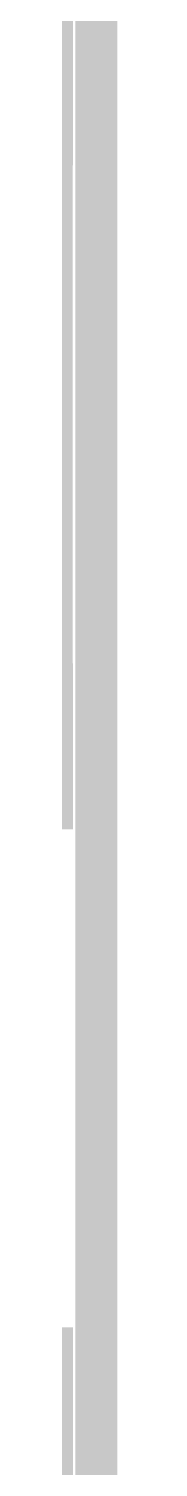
# Model space of a CAD drawing. Header units: inches. Extents: x -18 to 237, y -41 to 211.
# Drawn here: x 0.639 to 0.784, y 56.465 to 60.798 of the extents above; entities that cross this region are included whole.
import ezdxf

# ---------------------------------------------------------------- set-up
doc = ezdxf.new("R2010")
doc.units = ezdxf.units.IN
doc.layers.add('Top Layer', color=1, linetype='Continuous')
doc.layers.add('Top Overlay', color=2, linetype='Continuous')

# ---------------------------------------------------------------- blocks, each defined once
blk = doc.blocks.new('ANT__163')
at = {"layer": 'Top Layer'}
for points in [[(1.0717, 4.9408), (0.5717, 4.9408), (0.5717, 0.9408), (1.0717, 0.9408)], [(2.5717, 0.9408), (3.0717, 0.9408), (3.0717, 4.9408), (2.5717, 4.9408)], [(5.0717, 4.9408), (4.5717, 4.9408), (4.5717, 0.9408), (5.0717, 0.9408)], [(1.0705, 0.9412), (1.0705, 1.4412), (-1.4295, 1.4412), (-1.4295, 0.9412)], [(5.0722, 0.9419), (5.0722, 1.4419), (2.5722, 1.4419), (2.5722, 0.9419)]]:
    blk.add_hatch(color=1, dxfattribs=at).paths.add_polyline_path(points)
at = {"layer": 'Top Overlay'}
blk.add_lwpolyline([(-2.87, 0.87, 0.127, 0.127, 0), (7.14, 0.87, 0.127, 0.127, 0)], format="xyseb", dxfattribs=at)

msp = doc.modelspace()

# ---------------------------------------------------------------- block references
at = {"rotation": 90}
msp.add_blockref('ANT__163', (1.5902, 55.815), dxfattribs=at)

doc.saveas('drawing.dxf')
